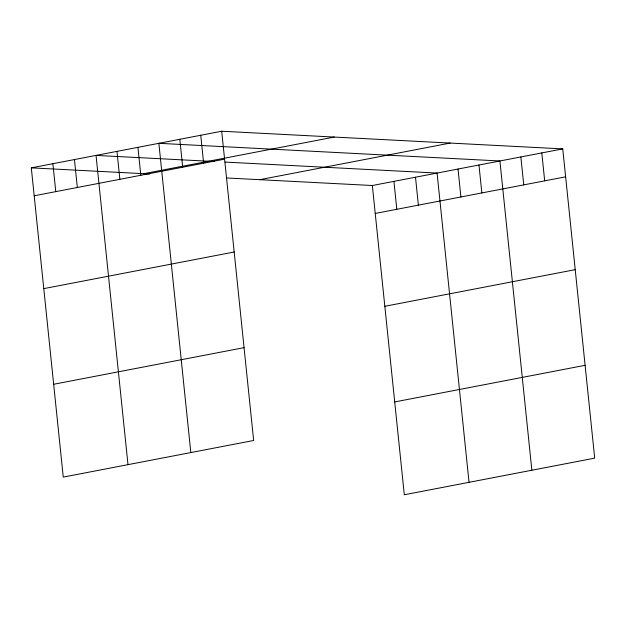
<?xml version="1.0" encoding="UTF-8"?>
<svg xmlns="http://www.w3.org/2000/svg" width="626" height="626" viewBox="0 0 626 626"><rect width="100%" height="100%" fill="white"/><g stroke="black" fill="none" stroke-linecap="round" stroke-linejoin="round"><path stroke-width="0.94" d="M221.698 131.233L253.655 440.485L63.257 477.106L31.3 167.854L221.698 131.233L562.743 148.894L594.7 458.146L404.302 494.767L372.345 185.515L226.667 177.972M143.847 173.684L334.245 137.063M34.187 195.789L224.585 159.168M259.798 179.685L450.196 143.064M372.345 185.515L562.743 148.894M375.232 213.45L565.63 176.829M43.781 288.625L234.179 252.004M384.826 306.286L575.224 269.657M53.664 384.27L244.062 347.649M394.709 401.931L585.107 365.31M214.428 161.531L96.036 155.404L127.994 464.656M225.149 162.087L437.081 173.066L469.038 482.317M31.3 167.854L149.692 173.989M541.795 152.924L544.683 180.851M520.855 156.946L523.743 184.881M531.865 470.228L499.908 160.976L158.863 143.315L190.828 452.567M478.968 165.006L481.856 192.941M458.021 169.036L460.908 196.971M415.5 177.213L418.387 205.148M393.926 181.368L396.806 209.303M200.75 135.263L203.638 163.198M179.811 139.293L182.698 167.22M137.923 147.345L140.811 175.28M116.976 151.375L119.863 179.31M74.455 159.552L77.342 187.487M52.881 163.707L55.769 191.642"/></g></svg>
